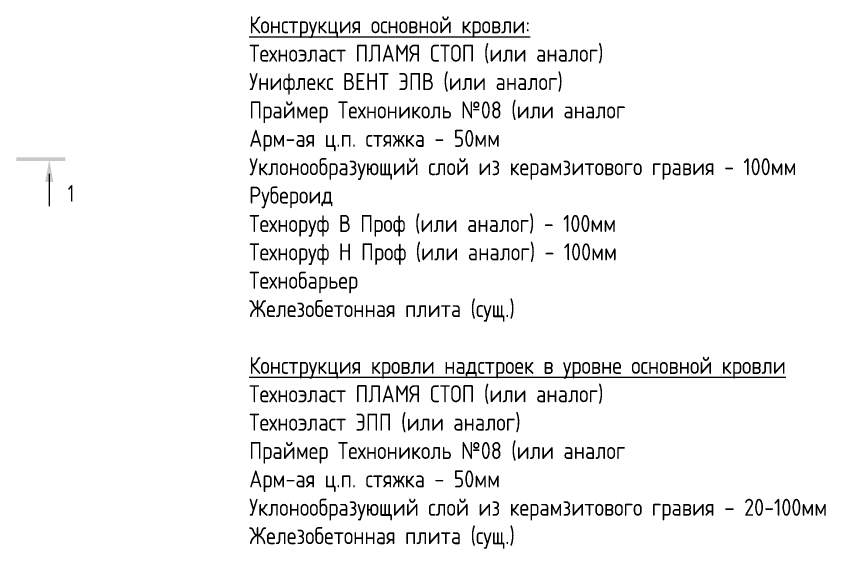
# Model space of a CAD drawing. Header units: millimetres. Extents: x -515342 to 330399, y -224905 to 507333.
# Drawn here: x -256406 to -239770, y 491115 to 502065 of the extents above; entities that cross this region are included whole.
import ezdxf

# ---------------------------------------------------------------- set-up
doc = ezdxf.new("R2010")
doc.units = ezdxf.units.MM
doc.layers.add('Оси', color=7, linetype='Continuous', lineweight=0)
doc.layers.add('Разрезы', color=7, linetype='Continuous', lineweight=0)
doc.styles.add('GOST Common', font='', dxfattribs={"width": 0.9, "height": 350})
doc.styles.add('GOST Common_5', font='', dxfattribs={"width": 0.9, "height": 3.5})
doc.styles.get('GOST Common').set_extended_font_data('GOST Common')
doc.styles.get('GOST Common_5').set_extended_font_data('GOST Common')

# ---------------------------------------------------------------- blocks, each defined once
blk = doc.blocks.new('Разрез - Номер вида сзади_3_5 мм-64069-О_АР_П_Крыша')
at = {"layer": 'Разрезы'}
for points in [[(9.8, 0.4), (9.8, -0.39), (-0.33, -0.39), (-0.33, 0.4)], [(2.18, -4.67), (3, 0), (3.82, -4.67)]]:
    blk.add_hatch(color=256, dxfattribs=at).paths.add_polyline_path(points)
at = {"layer": 'Разрезы', "lineweight": 20}
blk.add_line((3, -3), (3, -9.66), dxfattribs=at)

msp = doc.modelspace()

# ---------------------------------------------------------------- block references
at = {"layer": 'Разрезы', "extrusion": (0, 0, -1), "xscale": 99.99999999999993, "yscale": 99.99999999999993, "zscale": 99.99999999999993}
msp.add_blockref('Разрез - Номер вида сзади_3_5 мм-64069-О_АР_П_Крыша', (255425.8135, 499125.2643), dxfattribs=at)

# ---------------------------------------------------------------- texts
at = {"layer": 'Оси', "insert": (-251618.4134, 502062.547), "char_height": 350, "width": 17835.91604, "attachment_point": 1, "style": 'GOST Common'}
msp.add_mtext('{\\LКонструкция основной кровли:\\P}Техноэласт ПЛАМЯ СТОП (или аналог)\\PУнифлекс ВЕНТ ЭПВ (или аналог)\\PПраймер Технониколь №08 (или аналог\\PАрм-ая ц.п. стяжка - 50мм\\PУклонообразующий слой из керамзитового гравия - 100мм\\PРубероид\\PТехноруф В Проф (или аналог) - 100мм\\PТехноруф Н Проф (или аналог) - 100мм\\PТехнобарьер\\PЖелезобетонная плита (сущ.)\\P\\P{\\LКонструкция кровли надстроек в уровне основной кровли}\\PТехноэласт ПЛАМЯ СТОП (или аналог)\\PТехноэласт ЭПП (или аналог)\\PПраймер Технониколь №08 (или аналог\\PАрм-ая ц.п. стяжка - 50мм\\PУклонообразующий слой из керамзитового гравия – 20-100мм\\PЖелезобетонная плита (сущ.)', dxfattribs=at)
at = {"layer": 'Разрезы', "insert": (-255344.2146, 498597.5702), "char_height": 350, "width": 166.751, "attachment_point": 1, "style": 'GOST Common_5'}
msp.add_mtext('\\fGOST Common|b0|i0|c204|p34|;\\W.8;1', dxfattribs=at)

doc.saveas('drawing.dxf')
